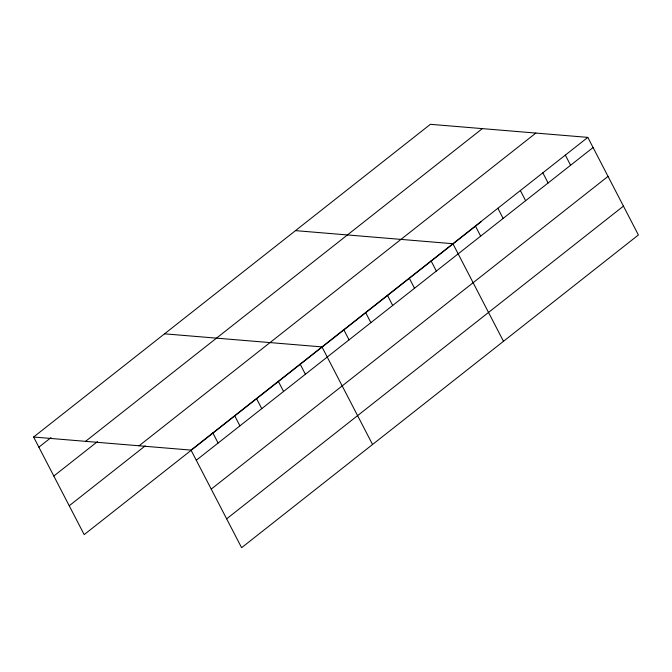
<?xml version="1.0" encoding="UTF-8"?>
<svg xmlns="http://www.w3.org/2000/svg" width="672" height="672" viewBox="0 0 672 672"><rect width="100%" height="100%" fill="white"/><g stroke="black" fill="none" stroke-linecap="round" stroke-linejoin="round"><path stroke-width="1.01" d="M33.6 437.027L430.399 124.312L587.815 137.382L638.4 234.973L241.601 547.688L191.016 450.106L33.6 437.027L84.185 534.618L480.984 221.894M38.858 447.174L50.988 437.623M85.546 441.344L482.345 128.621M53.819 476.028L97.465 441.63M139.07 445.788L535.87 133.064M69.233 505.764L145.211 445.88M191.016 450.106L587.815 137.382M196.283 460.253L593.074 147.538M211.235 489.107L608.034 176.392M226.649 518.834L623.44 206.119M295.487 230.63L452.903 243.709L503.488 341.3M164.539 333.833L321.964 346.903L372.548 444.494M565.328 155.106L570.587 165.253M542.842 172.822L548.108 182.977M520.355 190.546L525.622 200.693M497.876 208.27L503.135 218.417M475.39 225.985L480.648 236.141M431.08 260.904L436.338 271.06M409.256 278.107L414.515 288.254M387.433 295.302L392.692 305.458M365.61 312.505L370.868 322.652M343.787 329.708L349.045 339.856M300.14 364.106L305.399 374.254M278.309 381.301L283.576 391.457M256.486 398.504L261.752 408.652M234.662 415.699L239.929 425.855M212.839 432.902L218.106 443.05"/></g></svg>
